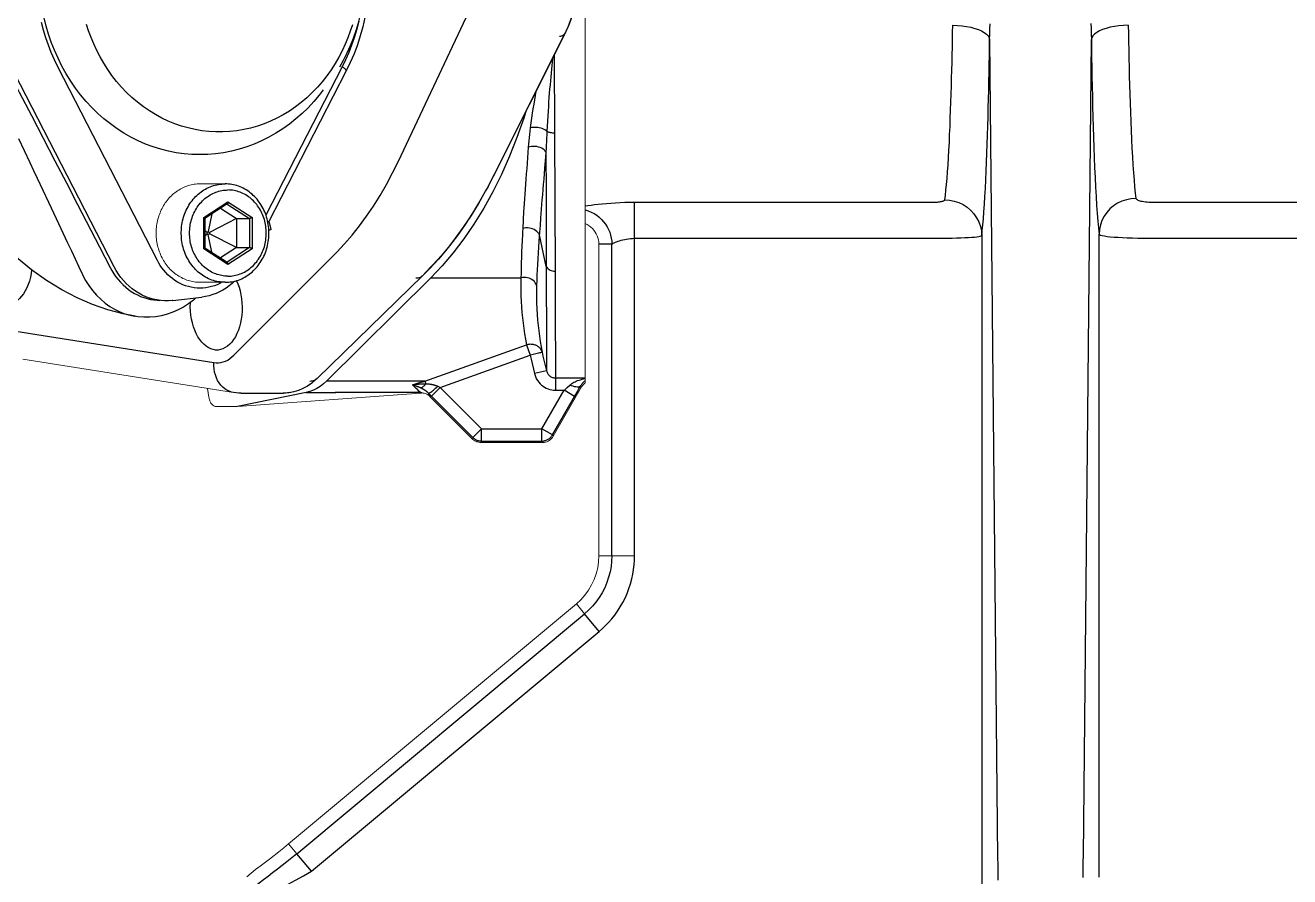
# Model space of a CAD drawing. Header units: millimetres. Extents: x 100 to 940, y 100 to 694.
# Drawn here: x 602.159 to 604.085, y 501.113 to 502.409 of the extents above; entities that cross this region are included whole.
import ezdxf

# ---------------------------------------------------------------- set-up
doc = ezdxf.new("R2010")
doc.units = ezdxf.units.MM
doc.layers.add('DTM_AXIS', color=7, linetype='Continuous', lineweight=9)
doc.layers.add('OUTLINE', color=6, linetype='Continuous', lineweight=9)

msp = doc.modelspace()

# ---------------------------------------------------------------- linework, layer by layer
at = {"color": 9, "linetype": 'Continuous'}
for p, q in [((602.7273, 502.2027), (602.8305, 502.4212)), ((602.9833, 502.4025), (602.981, 502.3976)), ((602.9855, 502.4076), (602.9833, 502.4025)), ((602.981, 502.3976), (602.8713, 502.179)), ((602.981, 502.3976), (602.9816, 502.3987)), ((603.6279, 502.388), (603.6401, 501.1407)), ((603.7707, 501.1445), (603.7829, 502.388)), ((602.9644, 502.3643), (602.9648, 502.2457)), ((602.36, 502.0511), (602.2081, 502.3464)), ((602.6414, 502.3464), (602.5252, 502.1206)), ((602.9648, 502.2457), (602.9657, 502.0352)), ((602.9512, 502.2085), (602.9497, 502.1919)), ((602.9519, 502.2168), (602.9512, 502.2085)), ((602.8713, 502.179), (602.8733, 502.1828)), ((602.1939, 502.1401), (602.2055, 502.1154)), ((602.4305, 502.1169), (602.4673, 502.1408)), ((602.466, 502.1373), (602.5001, 502.1152)), ((602.4673, 502.1408), (602.5041, 502.1169)), ((603.087, 502.1401), (603.5408, 502.1401)), ((603.087, 501.6018), (603.087, 502.1401)), ((603.879, 502.1401), (604.9335, 502.1401)), ((602.2055, 502.1154), (602.2229, 502.0781)), ((602.4305, 502.0692), (602.4305, 502.1169)), ((602.5001, 502.1152), (602.5001, 502.0709)), ((602.5041, 502.1169), (602.5041, 502.0692)), ((602.5333, 502.0984), (602.5298, 502.097)), ((603.7947, 501.1125), (603.7947, 502.0916)), ((602.9523, 502.0424), (602.9418, 502.0902)), ((603.0522, 502.0763), (603.0326, 502.0763)), ((603.087, 502.0851), (603.5408, 502.0851)), ((603.6158, 502.0892), (603.6158, 500.9378)), ((603.879, 502.0851), (604.9335, 502.0851)), ((602.4673, 502.0453), (602.4305, 502.0692)), ((602.5001, 502.0709), (602.466, 502.0488)), ((602.5041, 502.0692), (602.4673, 502.0453)), ((602.4765, 501.9072), (602.633, 502.0641)), ((602.2455, 502.0301), (602.2458, 502.0294)), ((602.7763, 502.0247), (602.9138, 502.0247)), ((602.9658, 502.008), (602.9658, 501.9989)), ((602.9658, 501.9989), (602.9659, 501.9808)), ((602.9525, 501.9632), (602.9525, 501.9463)), ((602.1249, 501.9468), (602.4458, 501.8958)), ((602.9525, 501.9463), (602.9526, 501.9303)), ((602.9661, 501.9452), (602.9662, 501.9124)), ((602.7674, 501.8678), (602.922, 501.9231)), ((602.922, 501.9231), (602.9277, 501.907)), ((602.9526, 501.9303), (602.9527, 501.9086)), ((602.7907, 501.8579), (602.9277, 501.907)), ((602.9277, 501.907), (602.9291, 501.9013)), ((602.9291, 501.9013), (602.9346, 501.879)), ((602.9459, 501.9115), (602.9473, 501.9057)), ((602.9473, 501.9057), (602.9528, 501.8834)), ((602.9527, 501.9086), (602.9527, 501.8913)), ((602.9662, 501.9124), (602.9663, 501.8915)), ((602.9528, 501.8834), (602.9346, 501.879)), ((602.9527, 501.8913), (602.9528, 501.8834)), ((602.9663, 501.8915), (602.9664, 501.8804)), ((602.9664, 501.8804), (602.9664, 501.8724)), ((602.7674, 501.8678), (602.6176, 501.8678)), ((602.7483, 501.8621), (602.7497, 501.8623)), ((602.7497, 501.8623), (602.7513, 501.8625)), ((602.7674, 501.8678), (602.7689, 501.8636)), ((602.7871, 501.8598), (602.7907, 501.8579)), ((602.9664, 501.8724), (603.0116, 501.8724)), ((602.9664, 501.8724), (602.9664, 501.8537)), ((602.9841, 501.8578), (602.9883, 501.8616)), ((603.0092, 501.8709), (603.0116, 501.8714)), ((602.5553, 501.8494), (602.5518, 501.8493)), ((602.5608, 501.8502), (602.5553, 501.8494)), ((602.5867, 501.8503), (602.6316, 501.8503)), ((602.7607, 501.8501), (602.7583, 501.8525)), ((602.7728, 501.8494), (602.7775, 501.8447)), ((602.7775, 501.8447), (602.7907, 501.8579)), ((602.7775, 501.8447), (602.8404, 501.7818)), ((602.7907, 501.8579), (602.8536, 501.7951)), ((602.9455, 501.7951), (602.9794, 501.8537)), ((602.9664, 501.8537), (602.9794, 501.8537)), ((602.9956, 501.8444), (602.9794, 501.8537)), ((602.8404, 501.7818), (602.8536, 501.7951)), ((602.8536, 501.7951), (602.9455, 501.7951)), ((602.8536, 501.7763), (602.8536, 501.7951)), ((602.9455, 501.7763), (602.9455, 501.7951)), ((602.9617, 501.7857), (602.9455, 501.7951)), ((602.9617, 501.7857), (602.9629, 501.7837)), ((602.8536, 501.7763), (602.8528, 501.7743)), ((602.8536, 501.7763), (602.9455, 501.7763)), ((603.033, 501.4866), (603.0108, 501.5133)), ((602.5945, 501.1212), (603.033, 501.4866)), ((602.5945, 501.1212), (602.5722, 501.1479)), ((603.6401, 501.1407), (603.6402, 501.1328)), ((603.6402, 501.1328), (603.6403, 501.1246)), ((603.7703, 501.1201), (603.7705, 501.1285)), ((603.7705, 501.1285), (603.7706, 501.1367)), ((603.7706, 501.1367), (603.7707, 501.1445)), ((603.6403, 501.1246), (603.6405, 501.1162)), ((603.6405, 501.1162), (603.6406, 501.1077)), ((603.7702, 501.1116), (603.7703, 501.1201))]:
    msp.add_line(p, q, dxfattribs=at)
at = {"color": 7, "linetype": 'Continuous'}
for p, q in [((602.9846, 502.4052), (602.9816, 502.3988)), ((602.8733, 502.1828), (602.9816, 502.3987)), ((602.2941, 502.0415), (602.1422, 502.3368)), ((602.6475, 502.34), (602.5284, 502.1085)), ((602.8713, 502.179), (602.8621, 502.1614)), ((602.8637, 502.1642), (602.8733, 502.1828)), ((602.884, 502.1825), (602.8709, 502.156)), ((602.8599, 502.1573), (602.849, 502.1382)), ((602.8614, 502.16), (602.8508, 502.1412)), ((602.8637, 502.1642), (602.8599, 502.1573)), ((602.4663, 502.1375), (602.4321, 502.1153)), ((602.4561, 502.1308), (602.4802, 502.1152)), ((602.849, 502.1382), (602.8377, 502.1197)), ((602.8508, 502.1412), (602.8399, 502.1233)), ((602.4321, 502.1154), (602.4321, 502.0707)), ((602.4429, 502.1223), (602.4373, 502.0953)), ((602.4802, 502.1152), (602.439, 502.0942)), ((602.4802, 502.1152), (602.5001, 502.1152)), ((602.4802, 502.1152), (602.4802, 502.0709)), ((602.8399, 502.1233), (602.8286, 502.1061)), ((602.4321, 502.0973), (602.4356, 502.0942)), ((602.4321, 502.0889), (602.4356, 502.092)), ((602.4356, 502.0942), (602.4373, 502.0953)), ((602.4356, 502.092), (602.4356, 502.0942)), ((602.4373, 502.0909), (602.4356, 502.092)), ((602.4373, 502.0953), (602.439, 502.0942)), ((602.439, 502.092), (602.4373, 502.0909)), ((602.4429, 502.0638), (602.4373, 502.0909)), ((602.439, 502.0942), (602.439, 502.092)), ((602.4802, 502.0709), (602.439, 502.092)), ((602.2717, 502.0721), (602.2879, 502.0408)), ((603.0522, 501.6018), (603.0522, 502.0763)), ((602.4321, 502.0708), (602.4663, 502.0487)), ((602.4802, 502.0709), (602.4561, 502.0553)), ((602.4802, 502.0709), (602.5001, 502.0709)), ((602.2879, 502.0408), (602.2905, 502.0359)), ((602.7747, 502.039), (602.7645, 502.0287)), ((602.6033, 501.8718), (602.7645, 502.0287)), ((602.7763, 502.0247), (602.6176, 501.8678)), ((602.3831, 501.9905), (602.4277, 501.9957)), ((602.3257, 501.9664), (602.3258, 501.9664)), ((602.5867, 501.8503), (602.4818, 501.8292)), ((602.4876, 501.8493), (602.5518, 501.8493)), ((602.5518, 501.8493), (602.5516, 501.8493)), ((602.6316, 501.8503), (602.6308, 501.8501)), ((602.7607, 501.8501), (602.6308, 501.8501)), ((602.5722, 501.1478), (603.0108, 501.5133))]:
    msp.add_line(p, q, dxfattribs=at)
for points in [[(602.6475, 502.6336), (602.6537, 502.6208), (602.6594, 502.6076), (602.6645, 502.5941), (602.6689, 502.5803), (602.6728, 502.5663), (602.676, 502.5521), (602.6786, 502.5378), (602.6805, 502.5233), (602.6818, 502.5087), (602.6825, 502.4941), (602.6825, 502.4795), (602.6818, 502.4649), (602.6805, 502.4503), (602.6786, 502.4358), (602.676, 502.4215), (602.6728, 502.4073), (602.6689, 502.3933), (602.6645, 502.3796), (602.6594, 502.3661), (602.6537, 502.3529), (602.6475, 502.34)], [(602.6376, 502.346), (602.6436, 502.3566), (602.6491, 502.3674), (602.6541, 502.3785), (602.6586, 502.3899), (602.6626, 502.4015), (602.6661, 502.4133), (602.6691, 502.4253), (602.6715, 502.4374), (602.6734, 502.4496), (602.6748, 502.462), (602.6756, 502.4744), (602.6758, 502.4868)], [(603, 502.4664), (602.9989, 502.4574), (602.9977, 502.4494), (602.9962, 502.4415), (602.9944, 502.4338), (602.9923, 502.4262), (602.99, 502.4189), (602.9874, 502.412), (602.9846, 502.4052)], [(602.1307, 502.344), (602.1494, 502.3079), (602.1679, 502.2723)], [(602.1679, 502.2723), (602.2037, 502.2031), (602.2212, 502.1695), (602.2383, 502.1364), (602.2717, 502.0721)], [(602.9213, 502.2784), (602.9181, 502.2683), (602.9077, 502.2387), (602.8963, 502.2101), (602.884, 502.1825)], [(602.463, 502.0181), (602.4604, 502.0181), (602.4579, 502.0183), (602.4553, 502.0186), (602.4527, 502.019), (602.4502, 502.0195), (602.4476, 502.0201), (602.4451, 502.0208), (602.4426, 502.0216), (602.4402, 502.0226), (602.4378, 502.0236), (602.4354, 502.0248), (602.433, 502.026), (602.4307, 502.0274), (602.4285, 502.0289), (602.4263, 502.0304), (602.4242, 502.032), (602.4221, 502.0338), (602.4201, 502.0356), (602.4181, 502.0375), (602.4162, 502.0395), (602.4144, 502.0416), (602.4127, 502.0438), (602.411, 502.046), (602.4094, 502.0483), (602.4079, 502.0506), (602.4065, 502.0531), (602.4052, 502.0556), (602.4039, 502.0581), (602.4027, 502.0607), (602.4017, 502.0634), (602.4007, 502.0661), (602.3998, 502.0688), (602.399, 502.0716), (602.3983, 502.0744), (602.3977, 502.0772), (602.3972, 502.08), (602.3968, 502.0829), (602.3965, 502.0858), (602.3963, 502.0887), (602.3962, 502.0916), (602.3962, 502.0945), (602.3963, 502.0974), (602.3965, 502.1003), (602.3968, 502.1032), (602.3972, 502.1061), (602.3977, 502.1089), (602.3983, 502.1118), (602.399, 502.1146), (602.3998, 502.1173), (602.4007, 502.1201), (602.4017, 502.1228), (602.4027, 502.1254), (602.4039, 502.128), (602.4052, 502.1306), (602.4065, 502.1331), (602.4079, 502.1355), (602.4094, 502.1379), (602.411, 502.1402), (602.4127, 502.1424), (602.4144, 502.1445), (602.4162, 502.1466), (602.4181, 502.1486), (602.4201, 502.1505), (602.4221, 502.1523), (602.4242, 502.1541), (602.4263, 502.1557), (602.4285, 502.1573), (602.4307, 502.1587), (602.433, 502.1601), (602.4354, 502.1613), (602.4378, 502.1625), (602.4402, 502.1635), (602.4426, 502.1645), (602.4451, 502.1653), (602.4476, 502.166), (602.4502, 502.1667), (602.4527, 502.1672), (602.4553, 502.1676), (602.4579, 502.1678), (602.4604, 502.168), (602.463, 502.1681)], [(602.463, 502.0181), (602.4656, 502.0181), (602.4682, 502.0183), (602.4708, 502.0186), (602.4734, 502.019), (602.4759, 502.0195), (602.4784, 502.0201), (602.481, 502.0208), (602.4834, 502.0216), (602.4859, 502.0226), (602.4883, 502.0236), (602.4907, 502.0248), (602.493, 502.026), (602.4953, 502.0274), (602.4976, 502.0289), (602.4998, 502.0304), (602.5019, 502.032), (602.504, 502.0338), (602.506, 502.0356), (602.5079, 502.0375), (602.5098, 502.0395), (602.5116, 502.0416), (602.5134, 502.0438), (602.515, 502.046), (602.5166, 502.0483), (602.5181, 502.0506), (602.5196, 502.0531), (602.5209, 502.0556), (602.5222, 502.0581), (602.5233, 502.0607), (602.5244, 502.0634), (602.5254, 502.0661), (602.5263, 502.0688), (602.5271, 502.0716), (602.5277, 502.0744), (602.5283, 502.0772), (602.5288, 502.08), (602.5292, 502.0829), (602.5295, 502.0858), (602.5297, 502.0887), (602.5298, 502.0916), (602.5298, 502.0945), (602.5297, 502.0974), (602.5295, 502.1003), (602.5292, 502.1032), (602.5288, 502.1061), (602.5283, 502.1089), (602.5277, 502.1118), (602.5271, 502.1146), (602.5263, 502.1173), (602.5254, 502.1201), (602.5244, 502.1228), (602.5233, 502.1254), (602.5222, 502.128), (602.5209, 502.1306), (602.5196, 502.1331), (602.5181, 502.1355), (602.5166, 502.1379), (602.515, 502.1402), (602.5134, 502.1424), (602.5116, 502.1445), (602.5098, 502.1466), (602.5079, 502.1486), (602.506, 502.1505), (602.504, 502.1523), (602.5019, 502.1541), (602.4998, 502.1557), (602.4976, 502.1573), (602.4953, 502.1587), (602.493, 502.1601), (602.4907, 502.1613), (602.4883, 502.1625), (602.4859, 502.1635), (602.4834, 502.1645), (602.481, 502.1653), (602.4784, 502.166), (602.4759, 502.1667), (602.4734, 502.1672), (602.4708, 502.1676), (602.4682, 502.1678), (602.4656, 502.168), (602.463, 502.1681)], [(602.4673, 502.0274), (602.4649, 502.0275), (602.4626, 502.0277), (602.4602, 502.0279), (602.4579, 502.0283), (602.4556, 502.0288), (602.4533, 502.0293), (602.451, 502.03), (602.4488, 502.0308), (602.4466, 502.0317), (602.4444, 502.0327), (602.4422, 502.0338), (602.4401, 502.035), (602.4381, 502.0362), (602.436, 502.0376), (602.4341, 502.0391), (602.4322, 502.0406), (602.4303, 502.0422), (602.4285, 502.0439), (602.4268, 502.0457), (602.4251, 502.0476), (602.4235, 502.0495), (602.422, 502.0516), (602.4205, 502.0536), (602.4192, 502.0558), (602.4179, 502.058), (602.4167, 502.0603), (602.4155, 502.0626), (602.4145, 502.0649), (602.4135, 502.0673), (602.4126, 502.0698), (602.4118, 502.0723), (602.4111, 502.0748), (602.4105, 502.0774), (602.41, 502.0799), (602.4096, 502.0825), (602.4092, 502.0852), (602.409, 502.0878), (602.4089, 502.0904), (602.4088, 502.0931), (602.4089, 502.0957), (602.409, 502.0983), (602.4092, 502.101), (602.4096, 502.1036), (602.41, 502.1062), (602.4105, 502.1088), (602.4111, 502.1113), (602.4118, 502.1138), (602.4126, 502.1163), (602.4135, 502.1188), (602.4145, 502.1212), (602.4155, 502.1236), (602.4167, 502.1259), (602.4179, 502.1281), (602.4192, 502.1303), (602.4205, 502.1325), (602.422, 502.1346), (602.4235, 502.1366), (602.4251, 502.1385), (602.4268, 502.1404), (602.4285, 502.1422), (602.4303, 502.1439), (602.4322, 502.1455), (602.4341, 502.1471), (602.436, 502.1485), (602.4381, 502.1499), (602.4401, 502.1512), (602.4422, 502.1524), (602.4444, 502.1534), (602.4466, 502.1544), (602.4488, 502.1553), (602.451, 502.1561), (602.4533, 502.1568), (602.4556, 502.1574), (602.4579, 502.1578), (602.4602, 502.1582), (602.4626, 502.1585), (602.4649, 502.1586), (602.4673, 502.1587)], [(602.4673, 502.0274), (602.4697, 502.0275), (602.472, 502.0277), (602.4743, 502.0279), (602.4767, 502.0283), (602.479, 502.0288), (602.4813, 502.0293), (602.4836, 502.03), (602.4858, 502.0308), (602.488, 502.0317), (602.4902, 502.0327), (602.4924, 502.0338), (602.4945, 502.035), (602.4965, 502.0362), (602.4985, 502.0376), (602.5005, 502.0391), (602.5024, 502.0406), (602.5043, 502.0422), (602.5061, 502.0439), (602.5078, 502.0457), (602.5095, 502.0476), (602.5111, 502.0495), (602.5126, 502.0516), (602.514, 502.0536), (602.5154, 502.0558), (602.5167, 502.058), (602.5179, 502.0603), (602.5191, 502.0626), (602.5201, 502.0649), (602.5211, 502.0673), (602.522, 502.0698), (602.5228, 502.0723), (602.5235, 502.0748), (602.5241, 502.0774), (602.5246, 502.0799), (602.525, 502.0825), (602.5253, 502.0852), (602.5256, 502.0878), (602.5257, 502.0904), (602.5258, 502.0931), (602.5257, 502.0957), (602.5256, 502.0983), (602.5253, 502.101), (602.525, 502.1036), (602.5246, 502.1062), (602.5241, 502.1088), (602.5235, 502.1113), (602.5228, 502.1138), (602.522, 502.1163), (602.5211, 502.1188), (602.5201, 502.1212), (602.5191, 502.1236), (602.5179, 502.1259), (602.5167, 502.1281), (602.5154, 502.1303), (602.514, 502.1325), (602.5126, 502.1346), (602.5111, 502.1366), (602.5095, 502.1385), (602.5078, 502.1404), (602.5061, 502.1422), (602.5043, 502.1439), (602.5024, 502.1455), (602.5005, 502.1471), (602.4985, 502.1485), (602.4965, 502.1499), (602.4945, 502.1512), (602.4924, 502.1524), (602.4902, 502.1534), (602.488, 502.1544), (602.4858, 502.1553), (602.4836, 502.1561), (602.4813, 502.1568), (602.479, 502.1574), (602.4767, 502.1578), (602.4743, 502.1582), (602.472, 502.1585), (602.4697, 502.1586), (602.4673, 502.1587)], [(602.8709, 502.156), (602.857, 502.1308), (602.8422, 502.1067), (602.8267, 502.0841), (602.8106, 502.0629), (602.7938, 502.0431), (602.7763, 502.0247)], [(602.4673, 502.1408), (602.4673, 502.1405), (602.4673, 502.1402), (602.4672, 502.14), (602.4672, 502.1397), (602.4672, 502.1394), (602.4671, 502.1392), (602.4671, 502.139), (602.467, 502.1387), (602.467, 502.1385), (602.4669, 502.1383), (602.4668, 502.1382), (602.4667, 502.138), (602.4666, 502.1379), (602.4666, 502.1377), (602.4665, 502.1376), (602.4664, 502.1375), (602.4663, 502.1375), (602.4663, 502.1374)], [(602.4305, 502.1169), (602.4307, 502.1168), (602.4309, 502.1167), (602.4311, 502.1165), (602.4312, 502.1164), (602.4314, 502.1163), (602.4315, 502.1161), (602.4317, 502.116), (602.4318, 502.1159), (602.4319, 502.1158), (602.4319, 502.1157), (602.432, 502.1156), (602.4321, 502.1155), (602.4321, 502.1155), (602.4321, 502.1154), (602.4321, 502.1154)], [(602.5041, 502.1169), (602.5039, 502.1168), (602.5037, 502.1167), (602.5034, 502.1165), (602.5032, 502.1164), (602.503, 502.1163), (602.5027, 502.1161), (602.5025, 502.116), (602.5023, 502.1159), (602.502, 502.1158), (602.5018, 502.1157), (602.5016, 502.1156), (602.5014, 502.1155), (602.5012, 502.1155), (602.501, 502.1154), (602.5009, 502.1153), (602.5007, 502.1153), (602.5006, 502.1153), (602.5004, 502.1152), (602.5003, 502.1152), (602.5002, 502.1152), (602.5001, 502.1152)], [(602.8377, 502.1197), (602.8259, 502.102), (602.8137, 502.0851), (602.8011, 502.0689), (602.7881, 502.0535), (602.7747, 502.039)], [(603.0116, 502.1287), (603.0163, 502.1271), (603.0208, 502.1251), (603.0251, 502.1228), (603.0292, 502.1201), (603.033, 502.1171), (603.0365, 502.1139), (603.0397, 502.1103), (603.0426, 502.1066), (603.0451, 502.1027), (603.0472, 502.0985), (603.049, 502.0943), (603.0504, 502.0899), (603.0514, 502.0854), (603.052, 502.0809), (603.0522, 502.0763)], [(602.3258, 501.9664), (602.3075, 501.97), (602.2843, 501.9762), (602.2611, 501.9843), (602.2377, 501.9944), (602.2142, 502.0066), (602.1909, 502.0209), (602.168, 502.0373), (602.1452, 502.0559), (602.1227, 502.0767), (602.1005, 502.0996)], [(602.8286, 502.1061), (602.8169, 502.0896), (602.8049, 502.0739), (602.7925, 502.059), (602.7797, 502.0449), (602.7667, 502.0316)], [(602.4305, 502.0692), (602.4307, 502.0693), (602.4309, 502.0695), (602.4311, 502.0696), (602.4312, 502.0697), (602.4314, 502.0699), (602.4315, 502.07), (602.4317, 502.0701), (602.4318, 502.0702), (602.4319, 502.0703), (602.4319, 502.0704), (602.432, 502.0705), (602.4321, 502.0706), (602.4321, 502.0707), (602.4321, 502.0707), (602.4321, 502.0707)], [(602.5041, 502.0692), (602.5039, 502.0693), (602.5037, 502.0695), (602.5034, 502.0696), (602.5032, 502.0697), (602.503, 502.0699), (602.5027, 502.07), (602.5025, 502.0701), (602.5023, 502.0702), (602.502, 502.0703), (602.5018, 502.0704), (602.5016, 502.0705), (602.5014, 502.0706), (602.5012, 502.0707), (602.501, 502.0707), (602.5009, 502.0708), (602.5007, 502.0708), (602.5006, 502.0709), (602.5004, 502.0709), (602.5003, 502.0709), (602.5002, 502.0709), (602.5001, 502.0709)], [(602.1682, 502.0372), (602.1675, 502.0317), (602.1664, 502.0259), (602.1649, 502.0201), (602.1631, 502.0148), (602.161, 502.0097), (602.1586, 502.0049), (602.1559, 502.0006), (602.153, 501.9968), (602.1499, 501.9934), (602.1466, 501.9905), (602.1431, 501.9882), (602.1395, 501.9865), (602.1359, 501.9853), (602.1322, 501.9847), (602.1303, 501.9846)], [(602.2905, 502.0359), (602.2934, 502.0312), (602.2966, 502.0267), (602.3, 502.0223), (602.3036, 502.0181), (602.3075, 502.0142), (602.3115, 502.0106), (602.3158, 502.0072), (602.3201, 502.0041), (602.3247, 502.0013), (602.3294, 501.9988), (602.3342, 501.9967), (602.3391, 501.9948), (602.3441, 501.9933), (602.3492, 501.9921), (602.3543, 501.9913), (602.3595, 501.9907), (602.3635, 501.9906)], [(602.3831, 501.9905), (602.3824, 501.9904), (602.3766, 501.99), (602.3707, 501.99), (602.3649, 501.9904), (602.3591, 501.9912), (602.3534, 501.9925), (602.3478, 501.9941), (602.3423, 501.9962), (602.3368, 501.9986), (602.3315, 502.0014), (602.3265, 502.0046), (602.3216, 502.0081), (602.3169, 502.012), (602.3124, 502.0162), (602.3082, 502.0207), (602.3042, 502.0255), (602.3006, 502.0306), (602.2972, 502.0359), (602.2941, 502.0415)], [(602.4673, 502.0453), (602.4673, 502.0456), (602.4673, 502.0459), (602.4672, 502.0462), (602.4672, 502.0464), (602.4672, 502.0467), (602.4671, 502.0469), (602.4671, 502.0472), (602.467, 502.0474), (602.467, 502.0476), (602.4669, 502.0478), (602.4668, 502.048), (602.4667, 502.0481), (602.4666, 502.0483), (602.4666, 502.0484), (602.4665, 502.0485), (602.4664, 502.0486), (602.4663, 502.0487), (602.4663, 502.0487)], [(602.4773, 502.0198), (602.4737, 502.0165), (602.4692, 502.0127), (602.4645, 502.0094), (602.4596, 502.0063), (602.4546, 502.0036), (602.4494, 502.0013), (602.4441, 501.9993), (602.4387, 501.9977), (602.4332, 501.9965), (602.4277, 501.9957)], [(602.4802, 502.0206), (602.4822, 502.016), (602.4842, 502.0107), (602.4858, 502.0049), (602.4871, 501.9991), (602.4881, 501.9931), (602.4887, 501.9869), (602.489, 501.9806)], [(602.4185, 501.9946), (602.4147, 501.9911), (602.4074, 501.9855), (602.3996, 501.9804), (602.3916, 501.9761), (602.3832, 501.9724), (602.3747, 501.9695), (602.366, 501.9673), (602.3571, 501.9657), (602.3481, 501.965), (602.3392, 501.965), (602.3302, 501.9657), (602.3256, 501.9664)], [(602.41, 501.9806), (602.4101, 501.9869), (602.4101, 501.9876)], [(602.4504, 501.915), (602.4485, 501.915), (602.4448, 501.9156), (602.4411, 501.9168), (602.4374, 501.9186), (602.4339, 501.9209), (602.4305, 501.9237), (602.4273, 501.9271), (602.4243, 501.931), (602.4215, 501.9353), (602.419, 501.94), (602.4168, 501.9451), (602.4148, 501.9505), (602.4132, 501.9562), (602.4118, 501.9621), (602.4109, 501.9681), (602.4103, 501.9742), (602.41, 501.9806)], [(602.489, 501.9806), (602.4889, 501.9742), (602.4884, 501.9681), (602.4876, 501.9621), (602.4865, 501.9562), (602.485, 501.9505), (602.4832, 501.9451), (602.4811, 501.94), (602.4787, 501.9353), (602.476, 501.931), (602.4731, 501.9271), (602.47, 501.9237), (602.4667, 501.9209), (602.4633, 501.9186), (602.4597, 501.9168), (602.456, 501.9156), (602.4523, 501.915), (602.4504, 501.915)], [(602.5883, 501.86), (602.5816, 501.8563), (602.5746, 501.8534), (602.5676, 501.8512), (602.5606, 501.8499), (602.5535, 501.8493), (602.5516, 501.8493)], [(602.6176, 501.8678), (602.6127, 501.8634), (602.6078, 501.8595), (602.6027, 501.8563), (602.5975, 501.8537), (602.5921, 501.8517), (602.5867, 501.8503)], [(602.6033, 501.8718), (602.6013, 501.8699), (602.5949, 501.8646), (602.5883, 501.86)], [(602.4876, 501.8493), (602.4837, 501.8494), (602.4799, 501.8498), (602.4759, 501.8503)], [(602.7633, 501.8496), (602.7628, 501.8497), (602.7625, 501.8498), (602.7623, 501.8498), (602.762, 501.8499), (602.7617, 501.85), (602.7614, 501.85), (602.761, 501.8501), (602.7607, 501.8501)], [(603.0522, 501.6018), (603.0519, 501.5936), (603.051, 501.5854), (603.0495, 501.5771), (603.0474, 501.5689), (603.0447, 501.5608), (603.0414, 501.553), (603.0374, 501.5454), (603.033, 501.5381), (603.028, 501.5312), (603.0226, 501.5248), (603.0169, 501.5188), (603.0108, 501.5133)], [(602.5722, 501.1479), (602.5646, 501.1417), (602.5572, 501.1357), (602.5498, 501.1299), (602.5426, 501.1243), (602.5354, 501.1188), (602.5284, 501.1135), (602.5216, 501.1083), (602.515, 501.1031), (602.5087, 501.0979)]]:
    msp.add_lwpolyline(points, dxfattribs=at)
at = {"color": 9, "linetype": 'Continuous'}
for points in [[(602.9997, 502.4656), (602.999, 502.4595), (602.9982, 502.4534), (602.9971, 502.4473), (602.9959, 502.4413), (602.9946, 502.4354), (602.9931, 502.4295), (602.9914, 502.4239), (602.9896, 502.4183), (602.9876, 502.4129), (602.9855, 502.4076)], [(602.6123, 502.311), (602.6063, 502.3032), (602.5981, 502.2933), (602.5894, 502.284), (602.5803, 502.2752), (602.5708, 502.2669), (602.561, 502.2591), (602.5509, 502.2518), (602.5404, 502.2451), (602.5296, 502.239), (602.5186, 502.2335), (602.5073, 502.2286), (602.4959, 502.2243), (602.4843, 502.2207), (602.4725, 502.2177), (602.4606, 502.2154), (602.4486, 502.2138), (602.4366, 502.2128), (602.4246, 502.2125), (602.4125, 502.2128), (602.4005, 502.2138), (602.3885, 502.2155), (602.3767, 502.2178), (602.3649, 502.2208), (602.3533, 502.2244), (602.3418, 502.2287), (602.3306, 502.2336), (602.3195, 502.2392), (602.3088, 502.2453), (602.2983, 502.252), (602.2882, 502.2593), (602.2784, 502.2671), (602.2689, 502.2754), (602.2598, 502.2843), (602.2512, 502.2936), (602.2429, 502.3034), (602.2351, 502.3137), (602.2277, 502.3245), (602.2207, 502.3357), (602.2143, 502.3473), (602.2084, 502.3592), (602.203, 502.3714), (602.1982, 502.3837), (602.1941, 502.396), (602.1905, 502.4084), (602.1875, 502.4207)], [(602.2081, 502.3464), (602.2029, 502.3571), (602.1981, 502.3679), (602.1937, 502.3791), (602.1898, 502.3904), (602.1863, 502.402), (602.1832, 502.4138)], [(602.3665, 502.2683), (602.3569, 502.2735), (602.3476, 502.2792), (602.3385, 502.2855), (602.3297, 502.2923), (602.3211, 502.2995), (602.3129, 502.3073), (602.3051, 502.3155), (602.2976, 502.3241), (602.2906, 502.333), (602.2841, 502.3423), (602.278, 502.3517), (602.2724, 502.3614), (602.2674, 502.3712), (602.2628, 502.3811), (602.2587, 502.391), (602.2551, 502.4009), (602.2519, 502.4106)], [(602.657, 502.4102), (602.6538, 502.4005), (602.6502, 502.3905), (602.6461, 502.3806), (602.6415, 502.3708), (602.6364, 502.3609), (602.6308, 502.3513), (602.6247, 502.3418), (602.6181, 502.3325), (602.6111, 502.3236), (602.6036, 502.3151), (602.5957, 502.3069), (602.5875, 502.2991), (602.579, 502.2919), (602.5701, 502.2852), (602.561, 502.2789), (602.5516, 502.2732), (602.542, 502.2681), (602.5323, 502.2635), (602.5223, 502.2594), (602.5121, 502.2559), (602.5018, 502.253), (602.4914, 502.2506), (602.4808, 502.2489), (602.4702, 502.2477), (602.4596, 502.2471), (602.4489, 502.2471), (602.4383, 502.2477), (602.4277, 502.2489), (602.4172, 502.2507), (602.4067, 502.2531), (602.3964, 502.2561), (602.3863, 502.2596), (602.3763, 502.2637), (602.3665, 502.2683)], [(602.6668, 502.416), (602.6663, 502.4138), (602.6632, 502.402), (602.6597, 502.3904), (602.6557, 502.3791), (602.6514, 502.3679), (602.6466, 502.3571), (602.6414, 502.3464)], [(603.5596, 502.1438), (603.5605, 502.1505), (603.5614, 502.1582), (603.5623, 502.1668), (603.5631, 502.1762), (603.5639, 502.1862), (603.5646, 502.1968), (603.5653, 502.2079), (603.5659, 502.2194), (603.5665, 502.2311), (603.567, 502.2431), (603.5676, 502.2553), (603.568, 502.2676), (603.5685, 502.28), (603.5689, 502.2923), (603.5693, 502.3046), (603.5697, 502.3168), (603.57, 502.329), (603.5703, 502.341), (603.5706, 502.3528), (603.5708, 502.3645), (603.5711, 502.3761), (603.5713, 502.3874), (603.5715, 502.3986), (603.5717, 502.4095)], [(603.5717, 502.4095), (603.5789, 502.4092), (603.586, 502.4086), (603.5928, 502.4076), (603.5993, 502.4064), (603.6053, 502.4048), (603.6108, 502.4029), (603.6157, 502.4008), (603.6198, 502.3985), (603.6231, 502.3961), (603.6256, 502.3934), (603.6272, 502.3907), (603.6279, 502.388)], [(603.6279, 502.388), (603.628, 502.3961), (603.6282, 502.404), (603.6285, 502.4116)], [(603.7822, 502.4123), (603.7825, 502.4044), (603.7828, 502.3963), (603.7829, 502.388)], [(603.8391, 502.4095), (603.8319, 502.4092), (603.8248, 502.4086), (603.818, 502.4076), (603.8115, 502.4064), (603.8054, 502.4048), (603.7999, 502.4029), (603.7951, 502.4008), (603.791, 502.3985), (603.7876, 502.3961), (603.7852, 502.3934), (603.7835, 502.3907), (603.7829, 502.388)], [(603.8391, 502.4095), (603.8393, 502.3972), (603.8395, 502.3847), (603.8398, 502.3718), (603.84, 502.3588), (603.8403, 502.3456), (603.8407, 502.3321), (603.8411, 502.3185), (603.8415, 502.3047), (603.8419, 502.2909), (603.8424, 502.277), (603.8429, 502.2631), (603.8434, 502.2494), (603.8441, 502.2357), (603.8447, 502.2224), (603.8454, 502.2094), (603.8462, 502.1969), (603.847, 502.1849), (603.8479, 502.1737), (603.8488, 502.1633), (603.8498, 502.154), (603.8509, 502.1459)], [(602.9727, 502.3928), (602.9743, 502.3931), (602.9758, 502.3935), (602.9772, 502.3941), (602.9784, 502.3948), (602.9794, 502.3956), (602.9803, 502.3965), (602.981, 502.3976)], [(603.6158, 502.0892), (603.6167, 502.0969), (603.6176, 502.1055), (603.6185, 502.115), (603.6193, 502.1255), (603.6201, 502.1369), (603.6208, 502.1488), (603.6215, 502.1612), (603.6221, 502.1742), (603.6227, 502.1875), (603.6233, 502.201), (603.6238, 502.2147), (603.6243, 502.2285), (603.6247, 502.2424), (603.6251, 502.2563), (603.6255, 502.2701), (603.6259, 502.2838), (603.6262, 502.2975), (603.6265, 502.3109), (603.6268, 502.3243), (603.6271, 502.3374), (603.6273, 502.3504), (603.6275, 502.3631), (603.6277, 502.3756), (603.6279, 502.388)], [(603.7829, 502.388), (603.7831, 502.3741), (603.7833, 502.36), (603.7835, 502.3456), (603.7838, 502.331), (603.7841, 502.3161), (603.7845, 502.301), (603.7848, 502.2857), (603.7852, 502.2702), (603.7857, 502.2547), (603.7862, 502.2391), (603.7867, 502.2234), (603.7872, 502.208), (603.7878, 502.1927), (603.7885, 502.1775), (603.7892, 502.1629), (603.79, 502.1488), (603.7908, 502.1352), (603.7917, 502.1227), (603.7926, 502.1113), (603.7936, 502.1009), (603.7947, 502.0916)], [(602.6414, 502.3464), (602.6424, 502.3457), (602.6434, 502.345), (602.6443, 502.3443), (602.6451, 502.3437), (602.6458, 502.343), (602.6464, 502.3424), (602.6469, 502.3419), (602.6472, 502.3413), (602.6475, 502.3409), (602.6476, 502.3405), (602.6475, 502.3401), (602.6475, 502.34)], [(602.9621, 502.3598), (602.962, 502.3588), (602.9614, 502.3535), (602.9608, 502.3481), (602.9603, 502.3425), (602.9597, 502.3368), (602.9592, 502.3309), (602.9586, 502.3248), (602.9581, 502.3187), (602.9575, 502.3123), (602.957, 502.3059), (602.9565, 502.2993), (602.956, 502.2925), (602.9555, 502.2856), (602.955, 502.2785), (602.9546, 502.2712), (602.9541, 502.2637), (602.9537, 502.256), (602.9532, 502.2481)], [(602.9367, 502.3092), (602.9367, 502.3091), (602.9355, 502.3027), (602.9344, 502.2961), (602.9332, 502.2894), (602.9321, 502.2825), (602.931, 502.2755), (602.93, 502.2683), (602.929, 502.2609), (602.928, 502.2534)], [(602.928, 502.2534), (602.9274, 502.2483), (602.9268, 502.2434), (602.9263, 502.2384), (602.9258, 502.2336), (602.9254, 502.2288), (602.925, 502.2241)], [(602.9532, 502.2481), (602.9518, 502.2492), (602.9501, 502.2503), (602.9482, 502.2513), (602.9462, 502.2521), (602.944, 502.2528), (602.9417, 502.2534), (602.9394, 502.2538), (602.937, 502.254), (602.9346, 502.2541), (602.9323, 502.2541), (602.9301, 502.2538), (602.928, 502.2534)], [(602.9532, 502.2481), (602.953, 502.2428), (602.9527, 502.2375), (602.9525, 502.2322), (602.9523, 502.227), (602.9521, 502.2219), (602.9519, 502.2168)], [(602.9532, 502.2481), (602.9542, 502.2476), (602.9552, 502.2472), (602.9564, 502.2468), (602.9576, 502.2465), (602.959, 502.2462), (602.9604, 502.246), (602.9618, 502.2459), (602.9633, 502.2458), (602.9648, 502.2457)], [(602.1483, 502.2373), (602.1655, 502.2005), (602.1712, 502.1886), (602.1768, 502.1765), (602.1939, 502.1401)], [(602.925, 502.2241), (602.9244, 502.2159), (602.9237, 502.2078), (602.9231, 502.1996), (602.9225, 502.1915), (602.9219, 502.1833), (602.9213, 502.1753), (602.9207, 502.1675)], [(602.9519, 502.2168), (602.9507, 502.2184), (602.9492, 502.2198), (602.9475, 502.2211), (602.9454, 502.2223), (602.9431, 502.2233), (602.9406, 502.2241), (602.938, 502.2247), (602.9353, 502.225), (602.9327, 502.2251), (602.93, 502.225), (602.9274, 502.2246), (602.925, 502.2241)], [(602.9519, 502.2168), (602.9519, 502.1953), (602.952, 502.1742), (602.952, 502.1536), (602.9521, 502.1335)], [(602.633, 502.0641), (602.6449, 502.0766), (602.6565, 502.0899), (602.6677, 502.1039), (602.6786, 502.1186), (602.6891, 502.1341), (602.6993, 502.1503), (602.709, 502.1671), (602.7183, 502.1846), (602.7273, 502.2027)], [(602.9497, 502.1919), (602.9484, 502.1753), (602.9477, 502.1672), (602.947, 502.1592), (602.9464, 502.1513), (602.9458, 502.1437), (602.9452, 502.1364)], [(602.9207, 502.1675), (602.9196, 502.1524), (602.9192, 502.1452)], [(602.9192, 502.1452), (602.9183, 502.1317), (602.9179, 502.1254), (602.9172, 502.114)], [(602.9452, 502.1364), (602.9441, 502.1226), (602.9437, 502.1162)], [(602.9521, 502.1335), (602.9522, 502.0951), (602.9522, 502.0769), (602.9522, 502.0593)], [(603.0116, 502.1344), (603.0159, 502.135), (603.0207, 502.1357), (603.0258, 502.1364), (603.0315, 502.1371), (603.0376, 502.1377), (603.044, 502.1383), (603.0507, 502.1388), (603.0578, 502.1393), (603.065, 502.1397), (603.0723, 502.1399), (603.0796, 502.1401), (603.087, 502.1401)], [(603.5408, 502.1401), (603.5428, 502.1402), (603.5447, 502.1402), (603.5465, 502.1403), (603.5483, 502.1404), (603.55, 502.1406), (603.5516, 502.1408), (603.5532, 502.141), (603.5545, 502.1413), (603.5558, 502.1416), (603.5569, 502.1419), (603.5578, 502.1422), (603.5585, 502.1426), (603.5591, 502.143), (603.5594, 502.1434), (603.5596, 502.1438)], [(603.5596, 502.1438), (603.5669, 502.1433), (603.5741, 502.1419), (603.581, 502.1395), (603.5876, 502.1364), (603.5936, 502.1324), (603.5992, 502.1277), (603.604, 502.1223), (603.6081, 502.1164), (603.6114, 502.11), (603.6138, 502.1033), (603.6153, 502.0963), (603.6158, 502.0892)], [(603.8509, 502.1459), (603.8436, 502.1454), (603.8364, 502.1439), (603.8295, 502.1416), (603.8229, 502.1385), (603.8168, 502.1345), (603.8113, 502.1298), (603.8064, 502.1245), (603.8024, 502.1186), (603.7991, 502.1122), (603.7967, 502.1055), (603.7952, 502.0986), (603.7947, 502.0916)], [(603.8509, 502.1459), (603.8511, 502.1452), (603.8517, 502.1446), (603.8525, 502.144), (603.8536, 502.1434), (603.855, 502.1428), (603.8566, 502.1423), (603.8584, 502.1419), (603.8605, 502.1415), (603.8628, 502.1411), (603.8652, 502.1408), (603.8678, 502.1406), (603.8705, 502.1404), (603.8733, 502.1402), (603.8761, 502.1402), (603.879, 502.1401)], [(602.5333, 502.0984), (602.5323, 502.1032), (602.5308, 502.108), (602.5297, 502.111)], [(602.9172, 502.114), (602.9169, 502.1089), (602.9166, 502.1043), (602.9159, 502.0909)], [(602.9437, 502.1162), (602.9428, 502.1045), (602.9424, 502.0994), (602.9421, 502.0946)], [(602.9159, 502.0909), (602.9155, 502.0819), (602.9151, 502.0732), (602.9148, 502.0646), (602.9145, 502.0562), (602.9143, 502.048), (602.9141, 502.04), (602.9139, 502.0322), (602.9138, 502.0247)], [(602.9418, 502.0902), (602.9408, 502.0922), (602.9395, 502.094), (602.9379, 502.0957), (602.9361, 502.0972), (602.9339, 502.0985), (602.9316, 502.0995), (602.9292, 502.1003), (602.9266, 502.1008), (602.924, 502.101), (602.9214, 502.101), (602.9189, 502.1006), (602.9164, 502.1)], [(602.9421, 502.0946), (602.9412, 502.0809), (602.9406, 502.0717), (602.94, 502.0628), (602.9395, 502.054), (602.9391, 502.0454), (602.9386, 502.037), (602.9382, 502.0288), (602.9379, 502.0208), (602.9376, 502.0131)], [(603.7947, 502.0916), (603.7954, 502.0908), (603.797, 502.0901), (603.7995, 502.0894), (603.8028, 502.0887), (603.8069, 502.0881), (603.8118, 502.0875), (603.8174, 502.087), (603.8236, 502.0866), (603.8304, 502.0862), (603.8377, 502.0859), (603.8454, 502.0856), (603.8535, 502.0854), (603.8618, 502.0852), (603.8704, 502.0851), (603.879, 502.0851)], [(602.2229, 502.0781), (602.2287, 502.0658), (602.2344, 502.0537), (602.24, 502.0418), (602.2455, 502.0301)], [(603.0522, 502.0763), (603.0533, 502.0769), (603.0545, 502.0776), (603.056, 502.0782), (603.0577, 502.079), (603.0596, 502.0798), (603.0617, 502.0806), (603.064, 502.0813), (603.0664, 502.0821), (603.0691, 502.0828), (603.0719, 502.0835), (603.0748, 502.084), (603.0778, 502.0845), (603.0808, 502.0848), (603.0839, 502.085), (603.087, 502.0851)], [(603.5408, 502.0851), (603.5485, 502.0851), (603.5561, 502.0852), (603.5635, 502.0853), (603.5707, 502.0854), (603.5776, 502.0856), (603.584, 502.0858), (603.5901, 502.0861), (603.5956, 502.0864), (603.6006, 502.0867), (603.6049, 502.0871), (603.6085, 502.0875), (603.6115, 502.0879), (603.6137, 502.0883), (603.6151, 502.0888), (603.6158, 502.0892)], [(602.9522, 502.0593), (602.9523, 502.0336), (602.9523, 502.0247), (602.9523, 502.0158), (602.9524, 502.0069), (602.9524, 501.9981), (602.9524, 501.9893)], [(602.4581, 502.0181), (602.4551, 502.0164), (602.4509, 502.0145), (602.4467, 502.0129), (602.4424, 502.0116), (602.438, 502.0105), (602.4336, 502.0098), (602.4292, 502.0093), (602.4248, 502.0092), (602.4203, 502.0093), (602.4159, 502.0098), (602.4115, 502.0105), (602.4072, 502.0115), (602.4028, 502.0129), (602.3986, 502.0145), (602.3945, 502.0164), (602.3904, 502.0185), (602.3865, 502.021), (602.3828, 502.0237), (602.3792, 502.0266), (602.3758, 502.0297), (602.3726, 502.033), (602.3696, 502.0364), (602.3668, 502.04), (602.3643, 502.0436), (602.3621, 502.0473), (602.36, 502.0511)], [(602.9523, 502.0424), (602.953, 502.041), (602.954, 502.0398), (602.9552, 502.0386), (602.9566, 502.0376), (602.9582, 502.0368), (602.9599, 502.0361), (602.9618, 502.0356), (602.9637, 502.0353), (602.9657, 502.0352)], [(602.9657, 502.0352), (602.9657, 502.0262), (602.9658, 502.008)], [(602.2458, 502.0294), (602.2503, 502.0211), (602.2553, 502.0131), (602.2608, 502.0056), (602.2669, 501.9987), (602.2734, 501.9922), (602.2802, 501.9865), (602.2873, 501.9815), (602.2946, 501.9772), (602.3018, 501.9736), (602.3089, 501.9708), (602.3159, 501.9686)], [(602.7535, 502.0247), (602.7554, 502.0247), (602.7572, 502.025), (602.7589, 502.0254), (602.7605, 502.0261), (602.762, 502.0268), (602.7634, 502.0278), (602.7645, 502.0287)], [(602.9138, 502.0247), (602.9136, 502.0155), (602.9136, 502.0065), (602.9137, 501.9976), (602.9141, 501.989), (602.9146, 501.9806), (602.9152, 501.9722), (602.916, 501.964), (602.9169, 501.9558), (602.918, 501.9477), (602.9192, 501.9395), (602.9205, 501.9313), (602.922, 501.9231)], [(602.9376, 502.0131), (602.9368, 502.0152), (602.9356, 502.0172), (602.9342, 502.0191), (602.9325, 502.0207), (602.9305, 502.0222), (602.9284, 502.0234), (602.9261, 502.0243), (602.9237, 502.025), (602.9212, 502.0254), (602.9187, 502.0254), (602.9163, 502.0252), (602.9138, 502.0247)], [(602.9376, 502.0131), (602.9374, 502.0038), (602.9374, 501.9948), (602.9376, 501.9861), (602.9379, 501.9775), (602.9385, 501.9691), (602.9391, 501.9607), (602.9399, 501.9525), (602.9409, 501.9443), (602.9419, 501.9361), (602.9431, 501.9279), (602.9445, 501.9197), (602.9459, 501.9115)], [(602.9524, 501.9893), (602.9525, 501.9718), (602.9525, 501.9632)], [(602.9659, 501.9808), (602.966, 501.9628), (602.966, 501.954), (602.9661, 501.9452)], [(602.3159, 501.9686), (602.3227, 501.967), (602.3257, 501.9664)], [(602.922, 501.9231), (602.9229, 501.9234), (602.9238, 501.9236), (602.9248, 501.9238), (602.9258, 501.924), (602.9269, 501.9241), (602.928, 501.9242), (602.9291, 501.9241), (602.9302, 501.9241), (602.9313, 501.9239), (602.9325, 501.9237), (602.9336, 501.9235), (602.9347, 501.9231), (602.9358, 501.9227), (602.9369, 501.9222), (602.9379, 501.9217), (602.9389, 501.9211), (602.9398, 501.9205), (602.9407, 501.9198), (602.9415, 501.919), (602.9423, 501.9182), (602.943, 501.9174), (602.9437, 501.9165), (602.9443, 501.9155), (602.9448, 501.9146), (602.9452, 501.9136), (602.9456, 501.9125), (602.9459, 501.9115)], [(602.4458, 501.8958), (602.4494, 501.8954), (602.453, 501.8955), (602.4565, 501.8959), (602.46, 501.8968), (602.4635, 501.8981), (602.4669, 501.8998), (602.4702, 501.9019), (602.4734, 501.9044), (602.4765, 501.9072)], [(602.9459, 501.9115), (602.9457, 501.9115), (602.9452, 501.9114), (602.9444, 501.9111), (602.9434, 501.9108), (602.942, 501.9105), (602.9404, 501.9101), (602.9387, 501.9097), (602.9367, 501.9092), (602.9346, 501.9087), (602.9324, 501.9081), (602.9301, 501.9075), (602.9277, 501.907)], [(602.4759, 501.8503), (602.4729, 501.8509), (602.4693, 501.8521), (602.4657, 501.8539), (602.4624, 501.856), (602.4593, 501.8586), (602.4564, 501.8616), (602.4539, 501.865), (602.4516, 501.8688), (602.4497, 501.8728), (602.4482, 501.877), (602.447, 501.8815), (602.4462, 501.8862), (602.4458, 501.8909), (602.4458, 501.8958)], [(602.9346, 501.879), (602.9354, 501.8761), (602.9364, 501.8734), (602.9377, 501.8708), (602.9393, 501.8683), (602.941, 501.8659), (602.9429, 501.8637), (602.9451, 501.8617), (602.9474, 501.8599), (602.9498, 501.8583), (602.9524, 501.8569), (602.9551, 501.8558), (602.9578, 501.8549), (602.9606, 501.8543), (602.9635, 501.8539), (602.9664, 501.8537)], [(602.9528, 501.8834), (602.9531, 501.8821), (602.9536, 501.8809), (602.9541, 501.8798), (602.9548, 501.8787), (602.9555, 501.8777), (602.9564, 501.8767), (602.9573, 501.8758), (602.9583, 501.875), (602.9593, 501.8744), (602.9604, 501.8738), (602.9616, 501.8733), (602.9627, 501.8729), (602.964, 501.8726), (602.9652, 501.8724), (602.9664, 501.8724)], [(602.5923, 501.8678), (602.5942, 501.8679), (602.596, 501.8681), (602.5978, 501.8686), (602.5994, 501.8692), (602.6009, 501.87), (602.6023, 501.8709), (602.6033, 501.8718)], [(602.7483, 501.8621), (602.7515, 501.863), (602.7547, 501.8639), (602.7579, 501.8648), (602.7611, 501.8658), (602.7642, 501.8668), (602.7674, 501.8678)], [(602.7483, 501.8621), (602.7487, 501.862), (602.7491, 501.8619), (602.7496, 501.8618), (602.7501, 501.8616), (602.7506, 501.8615), (602.7511, 501.8613), (602.7516, 501.8612), (602.7522, 501.861), (602.7528, 501.8608), (602.7533, 501.8606), (602.7539, 501.8604), (602.7546, 501.8602), (602.7552, 501.86), (602.7558, 501.8597), (602.7565, 501.8595), (602.7572, 501.8592), (602.7579, 501.8589), (602.7586, 501.8586), (602.7594, 501.8583), (602.7601, 501.8579), (602.7609, 501.8576)], [(602.7583, 501.8525), (602.7564, 501.8543), (602.7542, 501.8565), (602.7514, 501.8591), (602.7483, 501.8621)], [(602.7513, 501.8625), (602.7521, 501.8626), (602.7529, 501.8627), (602.7538, 501.8628), (602.7547, 501.8629), (602.7556, 501.863), (602.7566, 501.8631), (602.7575, 501.8632), (602.7586, 501.8633), (602.7596, 501.8633), (602.7607, 501.8634), (602.7617, 501.8635), (602.7629, 501.8635), (602.764, 501.8636), (602.7652, 501.8636), (602.7664, 501.8636), (602.7676, 501.8636), (602.7689, 501.8636)], [(602.7609, 501.8576), (602.7618, 501.8578), (602.7627, 501.8581), (602.7636, 501.8585), (602.7645, 501.8591), (602.7654, 501.8598), (602.7663, 501.8606), (602.7671, 501.8615), (602.768, 501.8625), (602.7689, 501.8636)], [(602.7689, 501.8636), (602.7695, 501.8636), (602.7701, 501.8636), (602.7707, 501.8635), (602.7714, 501.8635), (602.772, 501.8634), (602.7727, 501.8634), (602.7734, 501.8633), (602.7741, 501.8633), (602.7748, 501.8632), (602.7755, 501.8631), (602.7762, 501.863), (602.7769, 501.8629), (602.7775, 501.8628), (602.7782, 501.8627), (602.7788, 501.8626), (602.7794, 501.8624), (602.78, 501.8623), (602.7805, 501.8622), (602.7811, 501.862), (602.7816, 501.8619), (602.7822, 501.8617), (602.7827, 501.8616), (602.7833, 501.8614), (602.7838, 501.8612), (602.7843, 501.861), (602.7848, 501.8608), (602.7854, 501.8606), (602.7859, 501.8604), (602.7865, 501.8601), (602.7871, 501.8598)], [(602.7728, 501.8494), (602.7732, 501.8493), (602.7738, 501.8495), (602.7746, 501.8498), (602.7756, 501.8503), (602.7767, 501.851), (602.7779, 501.8519), (602.7792, 501.8529), (602.7807, 501.8541), (602.7822, 501.8554), (602.7838, 501.8568), (602.7854, 501.8583), (602.7871, 501.8598)], [(602.9617, 501.7857), (602.9972, 501.8472), (602.9988, 501.8499), (603.0003, 501.8525), (603.0017, 501.8551), (603.0031, 501.8576), (603.0051, 501.8612)], [(602.9883, 501.8616), (602.9896, 501.8627), (602.9911, 501.8638), (602.9927, 501.8648), (602.9944, 501.8658), (602.9962, 501.8667), (602.9981, 501.8676), (603.0001, 501.8684), (603.0023, 501.8691), (603.0045, 501.8698), (603.0068, 501.8704), (603.0092, 501.8709)], [(603.0045, 501.8601), (603.0037, 501.8594), (603.0026, 501.8589), (603.0012, 501.8586), (602.9995, 501.8586), (602.9975, 501.8587), (602.9954, 501.8591), (602.9931, 501.8598), (602.9907, 501.8606), (602.9883, 501.8616)], [(603.0051, 501.8612), (603.0058, 501.8622), (603.0065, 501.8632), (603.0072, 501.8642), (603.008, 501.8651), (603.0089, 501.866), (603.0097, 501.8668), (603.0107, 501.8676), (603.0116, 501.8683)], [(602.7609, 501.8576), (602.7613, 501.8574), (602.7617, 501.8572), (602.7621, 501.857), (602.7625, 501.8568), (602.763, 501.8566), (602.7634, 501.8563), (602.7639, 501.8561), (602.7643, 501.8558), (602.7648, 501.8556), (602.7652, 501.8553), (602.7657, 501.855), (602.7661, 501.8548), (602.7665, 501.8545), (602.7669, 501.8542), (602.7673, 501.854), (602.7677, 501.8537), (602.7681, 501.8534), (602.7685, 501.8532), (602.7688, 501.8529), (602.7692, 501.8526), (602.7696, 501.8523), (602.7699, 501.8521), (602.7703, 501.8518), (602.7706, 501.8515), (602.771, 501.8512), (602.7713, 501.8508), (602.7717, 501.8505), (602.7721, 501.8502), (602.7724, 501.8498), (602.7728, 501.8494)], [(602.7751, 501.8442), (602.7751, 501.8446), (602.775, 501.8452), (602.7747, 501.846), (602.7742, 501.847), (602.7736, 501.8481), (602.7728, 501.8494)], [(602.9794, 501.8537), (602.981, 501.8551), (602.9826, 501.8565), (602.9841, 501.8578)], [(602.9455, 501.7763), (602.9465, 501.7764), (602.9474, 501.7764), (602.9484, 501.7766), (602.9494, 501.7767), (602.9504, 501.777), (602.9514, 501.7773), (602.9524, 501.7776), (602.9534, 501.7781), (602.9544, 501.7786), (602.9554, 501.7791), (602.9563, 501.7797), (602.9572, 501.7804), (602.9581, 501.7812), (602.9589, 501.782), (602.9597, 501.7828), (602.9605, 501.7838), (602.9611, 501.7847), (602.9617, 501.7857)], [(602.8404, 501.7818), (602.841, 501.7812), (602.8416, 501.7807), (602.8423, 501.7801), (602.8431, 501.7796), (602.8439, 501.7791), (602.8447, 501.7786), (602.8456, 501.7781), (602.8465, 501.7777), (602.8474, 501.7774), (602.8484, 501.7771), (602.8494, 501.7768), (602.8504, 501.7766), (602.8515, 501.7765), (602.8525, 501.7764), (602.8536, 501.7763)], [(603.033, 501.4866), (603.0379, 501.4908), (603.0427, 501.4953), (603.0473, 501.5002), (603.052, 501.5056), (603.0566, 501.5113), (603.0609, 501.5173), (603.065, 501.5237), (603.0689, 501.5304), (603.0724, 501.5373), (603.0756, 501.5444), (603.0784, 501.5517), (603.0808, 501.559), (603.0827, 501.5664), (603.0843, 501.5738), (603.0855, 501.581), (603.0864, 501.5881), (603.0869, 501.595), (603.087, 501.6018)], [(602.5284, 501.084), (602.5382, 501.0895), (602.5484, 501.0953), (602.5592, 501.1015), (602.5705, 501.1078), (602.5822, 501.1144), (602.5945, 501.1212)]]:
    msp.add_lwpolyline(points, dxfattribs=at)
at = {"layer": 'DTM_AXIS', "color": 7, "linetype": 'Continuous'}
for p, q in [((602.4247, 502.1681), (602.463, 502.1681)), ((602.4247, 502.0181), (602.463, 502.0181))]:
    msp.add_line(p, q, dxfattribs=at)
msp.add_lwpolyline([(602.4247, 502.0181), (602.4225, 502.0181), (602.4202, 502.0182), (602.418, 502.0184), (602.4157, 502.0187), (602.4135, 502.0191), (602.4113, 502.0196), (602.4091, 502.0202), (602.4069, 502.0208), (602.4047, 502.0215), (602.4026, 502.0223), (602.4005, 502.0232), (602.3984, 502.0241), (602.3963, 502.0252), (602.3943, 502.0263), (602.3923, 502.0275), (602.3903, 502.0288), (602.3884, 502.0301), (602.3866, 502.0315), (602.3847, 502.033), (602.3829, 502.0345), (602.3812, 502.0362), (602.3795, 502.0378), (602.3779, 502.0396), (602.3763, 502.0414), (602.3748, 502.0433), (602.3733, 502.0452), (602.3719, 502.0472), (602.3705, 502.0492), (602.3692, 502.0513), (602.368, 502.0534), (602.3669, 502.0556), (602.3658, 502.0578), (602.3647, 502.06), (602.3638, 502.0623), (602.3629, 502.0647), (602.3621, 502.067), (602.3613, 502.0694), (602.3606, 502.0718), (602.36, 502.0743), (602.3595, 502.0767), (602.3591, 502.0792), (602.3587, 502.0817), (602.3584, 502.0842), (602.3581, 502.0867), (602.358, 502.0893), (602.3579, 502.0918), (602.3579, 502.0943), (602.358, 502.0969), (602.3581, 502.0994), (602.3584, 502.1019), (602.3587, 502.1044), (602.3591, 502.1069), (602.3595, 502.1094), (602.36, 502.1119), (602.3606, 502.1143), (602.3613, 502.1167), (602.3621, 502.1191), (602.3629, 502.1215), (602.3638, 502.1238), (602.3647, 502.1261), (602.3658, 502.1283), (602.3669, 502.1306), (602.368, 502.1327), (602.3692, 502.1349), (602.3705, 502.1369), (602.3719, 502.139), (602.3733, 502.1409), (602.3748, 502.1429), (602.3763, 502.1447), (602.3779, 502.1465), (602.3795, 502.1483), (602.3812, 502.15), (602.3829, 502.1516), (602.3847, 502.1531), (602.3866, 502.1546), (602.3884, 502.156), (602.3903, 502.1574), (602.3923, 502.1586), (602.3943, 502.1598), (602.3963, 502.1609), (602.3984, 502.162), (602.4005, 502.1629), (602.4026, 502.1638), (602.4047, 502.1646), (602.4069, 502.1653), (602.4091, 502.166), (602.4113, 502.1665), (602.4135, 502.167), (602.4157, 502.1674), (602.418, 502.1677), (602.4202, 502.1679), (602.4225, 502.168), (602.4247, 502.1681)], dxfattribs=at)
at = {"layer": 'OUTLINE'}
for p, q in [((603.0116, 501.8646), (603.0116, 503.1056)), ((603.0326, 501.6018), (603.0326, 502.0763)), ((602.4759, 501.8503), (602.1549, 501.9013)), ((602.4383, 501.8431), (602.4361, 501.8566)), ((602.7607, 501.8495), (602.4818, 501.8292)), ((602.8395, 501.7798), (602.7751, 501.8442)), ((603.0062, 501.8587), (602.9629, 501.7837)), ((602.4818, 501.8292), (602.4492, 501.8291)), ((602.8404, 501.7818), (602.8395, 501.7798)), ((602.9467, 501.7743), (602.8528, 501.7743)), ((602.9455, 501.7763), (602.9467, 501.7743)), ((603.087, 501.6018), (603.0326, 501.6018)), ((602.5596, 501.163), (602.9982, 501.5285)), ((603.0108, 501.5133), (602.9982, 501.5285)), ((602.5722, 501.1478), (602.5596, 501.163)), ((602.4961, 501.113), (602.5027, 501.1184))]:
    msp.add_line(p, q, dxfattribs=at)
for points in [[(603.0326, 502.0763), (603.0324, 502.0796), (603.0319, 502.0827), (603.0311, 502.0858), (603.03, 502.0889), (603.0286, 502.0918), (603.0269, 502.0946), (603.025, 502.0973), (603.0227, 502.0998), (603.0202, 502.1021), (603.0176, 502.1042), (603.0147, 502.1061), (603.0116, 502.1077)], [(603.0062, 501.8587), (603.0059, 501.8587), (603.0057, 501.8588), (603.0055, 501.8589), (603.0052, 501.859), (603.0051, 501.8592), (603.0049, 501.8593), (603.0047, 501.8596), (603.0046, 501.8598), (603.0045, 501.8601)], [(603.0062, 501.8587), (603.0069, 501.8598), (603.0077, 501.8609), (603.0086, 501.8619), (603.0095, 501.8629), (603.0106, 501.8638), (603.0116, 501.8646)], [(602.4383, 501.8431), (602.4387, 501.8411), (602.4392, 501.8392), (602.4398, 501.8375), (602.4405, 501.8358), (602.4414, 501.8343), (602.4423, 501.833), (602.4433, 501.8318), (602.4444, 501.8309), (602.4456, 501.8301), (602.4467, 501.8296), (602.448, 501.8292), (602.4492, 501.8291)], [(602.7633, 501.8496), (602.763, 501.8496), (602.7627, 501.8496), (602.7625, 501.8496), (602.7622, 501.8496), (602.7619, 501.8495), (602.7616, 501.8495), (602.7613, 501.8495), (602.761, 501.8495), (602.7607, 501.8495)], [(602.7633, 501.8496), (602.7648, 501.8494), (602.7662, 501.8491), (602.7677, 501.8487), (602.7691, 501.8482), (602.7705, 501.8476), (602.7718, 501.8468), (602.773, 501.846), (602.7742, 501.8451), (602.7753, 501.8441)], [(602.9467, 501.7743), (602.9489, 501.7744), (602.951, 501.7748), (602.9531, 501.7754), (602.9551, 501.7763), (602.957, 501.7774), (602.9587, 501.7787), (602.9603, 501.7802), (602.9617, 501.7819), (602.9629, 501.7837)], [(602.8395, 501.7798), (602.8407, 501.7787), (602.842, 501.7777), (602.8434, 501.7768), (602.8448, 501.7761), (602.8464, 501.7754), (602.8479, 501.775), (602.8495, 501.7746), (602.8511, 501.7744), (602.8528, 501.7743)], [(602.9982, 501.5285), (603.005, 501.5347), (603.0112, 501.5417), (603.0167, 501.5492), (603.0215, 501.5572), (603.0254, 501.5656), (603.0285, 501.5743), (603.0308, 501.5834), (603.0321, 501.5925), (603.0326, 501.6018)], [(602.5306, 501.1399), (602.5377, 501.1454), (602.545, 501.1511), (602.5523, 501.1569), (602.5596, 501.163)], [(602.5027, 501.1184), (602.5095, 501.1238), (602.5164, 501.1291), (602.5306, 501.1399)]]:
    msp.add_lwpolyline(points, dxfattribs=at)

doc.saveas('drawing.dxf')
